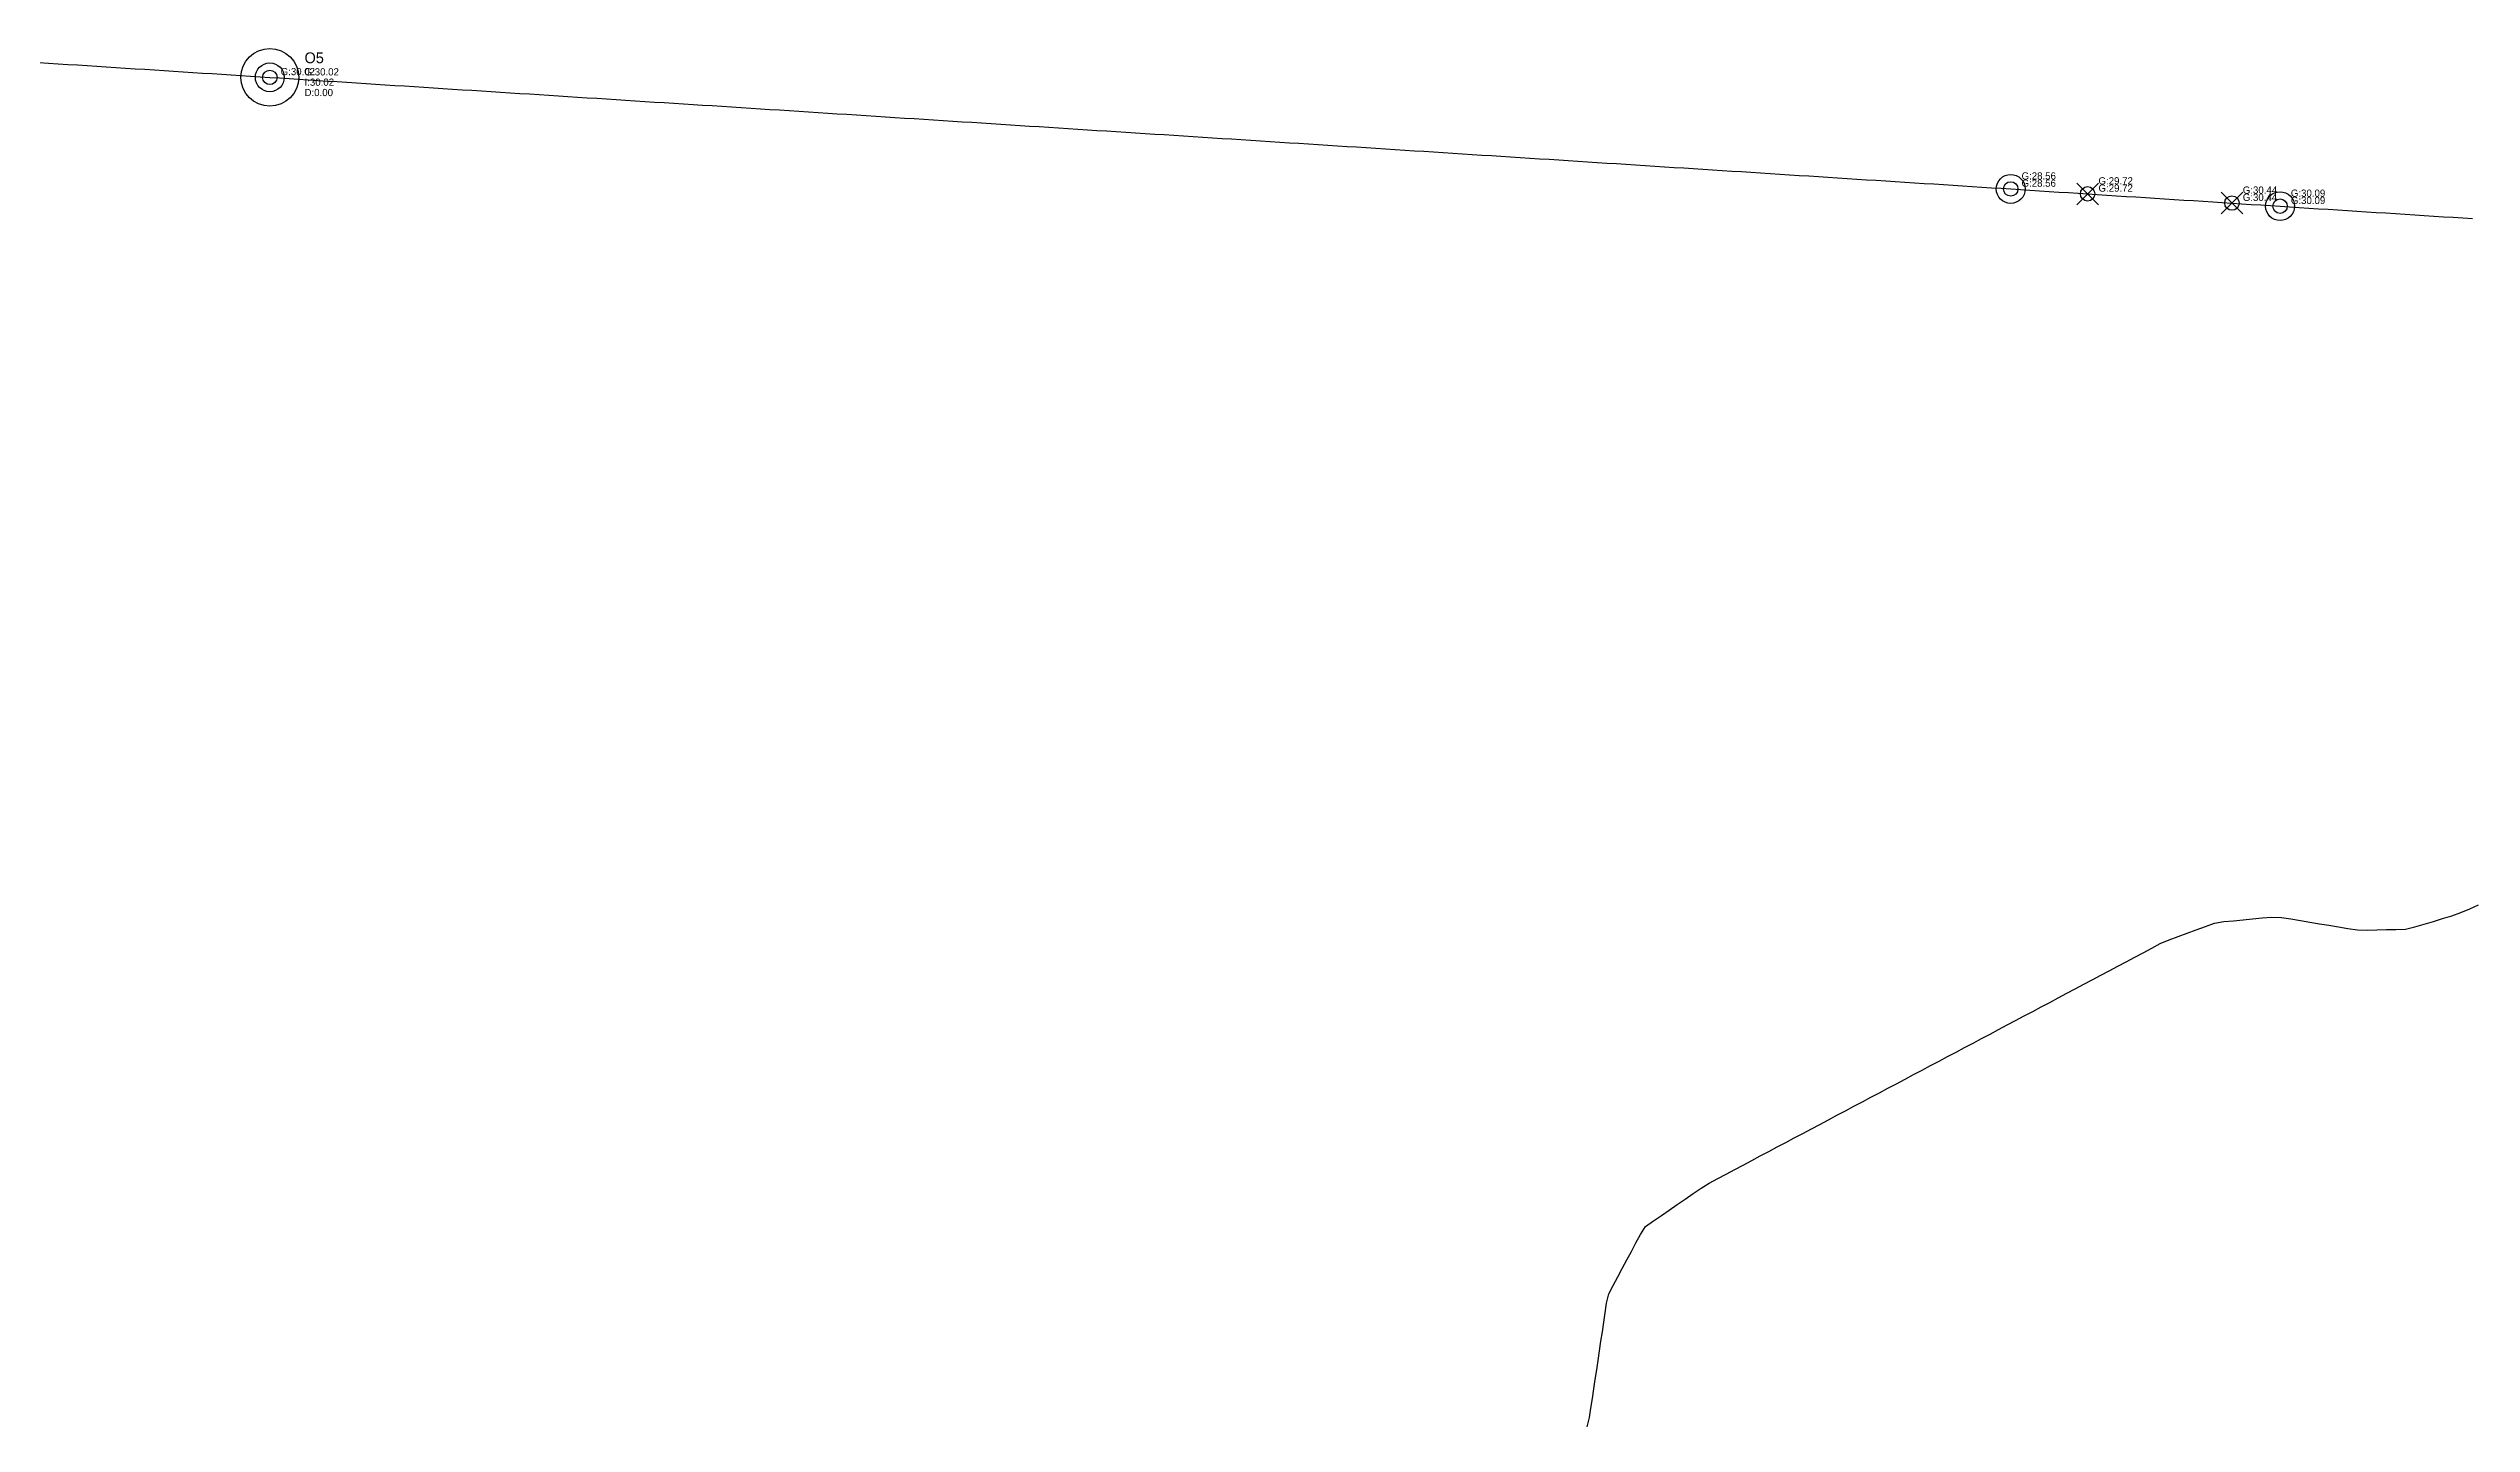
# Model space of a CAD drawing. Header units: metres. Extents: x 607160 to 610559, y 2613470 to 2618337.
# Drawn here: x 609402 to 609905, y 2615907 to 2616192 of the extents above; entities that cross this region are included whole.
import ezdxf

# ---------------------------------------------------------------- set-up
doc = ezdxf.new("R2010")
doc.units = ezdxf.units.M
for name, color, linetype in [('SW-DRAIN-LABELS', 3, 'Continuous'), ('SW-DRAIN-ORPHAN', 8, 'Continuous'), ('SW-INLETS', 3, 'Continuous'), ('SW-JUNCTIONS', 7, 'Continuous'), ('SW-OUTLETS', 2, 'Continuous'), ('SW-RIDGES', 6, 'Continuous')]:
    doc.layers.add(name, color=color, linetype=linetype)

msp = doc.modelspace()

# ---------------------------------------------------------------- linework, layer by layer
at = {"layer": 'SW-DRAIN-ORPHAN'}
for points in [[(609400.16, 2616189.16), (609402.16, 2616189.03), (609404.16, 2616188.9), (609406.15, 2616188.77), (609408.15, 2616188.65), (609410.14, 2616188.52), (609412.14, 2616188.39), (609414.14, 2616188.26), (609416.13, 2616188.13), (609418.13, 2616188.01), (609420.12, 2616187.88), (609422.12, 2616187.75), (609424.12, 2616187.62), (609426.11, 2616187.49), (609428.11, 2616187.37), (609430.1, 2616187.24), (609432.1, 2616187.11), (609434.1, 2616186.98), (609436.09, 2616186.85), (609438.09, 2616186.72), (609440.08, 2616186.6), (609442.08, 2616186.47), (609444.07, 2616186.34), (609446.07, 2616186.21), (609448.07, 2616186.08)], [(609448.07, 2616186.08), (609450.06, 2616185.96), (609452.06, 2616185.83), (609454.05, 2616185.7), (609456.05, 2616185.57), (609458.05, 2616185.44), (609460.04, 2616185.32), (609462.04, 2616185.19), (609464.03, 2616185.06), (609466.03, 2616184.93), (609468.03, 2616184.8), (609470.02, 2616184.68), (609472.02, 2616184.55), (609474.01, 2616184.42), (609476.01, 2616184.29), (609478, 2616184.16), (609480, 2616184.04), (609482, 2616183.91), (609483.99, 2616183.78), (609485.99, 2616183.65), (609487.98, 2616183.52), (609489.98, 2616183.4), (609491.98, 2616183.27), (609493.97, 2616183.14), (609495.97, 2616183.01), (609497.96, 2616182.88), (609499.96, 2616182.76), (609501.96, 2616182.63), (609503.95, 2616182.5), (609505.95, 2616182.37), (609507.94, 2616182.24), (609509.94, 2616182.12), (609511.94, 2616181.99), (609513.93, 2616181.86), (609515.93, 2616181.73), (609517.92, 2616181.6), (609519.92, 2616181.48), (609521.91, 2616181.35), (609523.91, 2616181.22), (609525.91, 2616181.09), (609527.9, 2616180.96), (609529.9, 2616180.84), (609531.89, 2616180.71), (609533.89, 2616180.58), (609535.89, 2616180.45), (609537.88, 2616180.32), (609539.88, 2616180.2), (609541.87, 2616180.07), (609543.87, 2616179.94), (609545.87, 2616179.81), (609547.86, 2616179.68), (609549.86, 2616179.56), (609551.85, 2616179.43), (609553.85, 2616179.3), (609555.84, 2616179.17), (609557.84, 2616179.04), (609559.84, 2616178.91), (609561.83, 2616178.79), (609563.83, 2616178.66), (609565.82, 2616178.53), (609567.82, 2616178.4), (609569.82, 2616178.27), (609571.81, 2616178.15), (609573.81, 2616178.02), (609575.8, 2616177.89), (609577.8, 2616177.76), (609579.8, 2616177.63), (609581.79, 2616177.51), (609583.79, 2616177.38), (609585.78, 2616177.25), (609587.78, 2616177.12), (609589.78, 2616176.99), (609591.77, 2616176.87), (609593.77, 2616176.74), (609595.76, 2616176.61), (609597.76, 2616176.48), (609599.75, 2616176.35), (609601.75, 2616176.23), (609603.75, 2616176.1), (609605.74, 2616175.97), (609607.74, 2616175.84), (609609.73, 2616175.71), (609611.73, 2616175.59), (609613.73, 2616175.46), (609615.72, 2616175.33), (609617.72, 2616175.2), (609619.71, 2616175.07), (609621.71, 2616174.95), (609623.71, 2616174.82), (609625.7, 2616174.69), (609627.7, 2616174.56), (609629.69, 2616174.43), (609631.69, 2616174.31), (609633.68, 2616174.18), (609635.68, 2616174.05), (609637.68, 2616173.92), (609639.67, 2616173.79), (609641.67, 2616173.67), (609643.66, 2616173.54), (609645.66, 2616173.41), (609647.66, 2616173.28), (609649.65, 2616173.15), (609651.65, 2616173.03), (609653.64, 2616172.9), (609655.64, 2616172.77), (609657.64, 2616172.64), (609659.63, 2616172.51), (609661.63, 2616172.39), (609663.62, 2616172.26), (609665.62, 2616172.13), (609667.62, 2616172), (609669.61, 2616171.87), (609671.61, 2616171.75), (609673.6, 2616171.62), (609675.6, 2616171.49), (609677.59, 2616171.36), (609679.59, 2616171.23), (609681.59, 2616171.11), (609683.58, 2616170.98), (609685.58, 2616170.85), (609687.57, 2616170.72), (609689.57, 2616170.59), (609691.57, 2616170.46), (609693.56, 2616170.34), (609695.56, 2616170.21), (609697.55, 2616170.08), (609699.55, 2616169.95), (609701.55, 2616169.82), (609703.54, 2616169.7), (609705.54, 2616169.57), (609707.53, 2616169.44), (609709.53, 2616169.31), (609711.52, 2616169.18), (609713.52, 2616169.06), (609715.52, 2616168.93), (609717.51, 2616168.8), (609719.51, 2616168.67), (609721.5, 2616168.54), (609723.5, 2616168.42), (609725.5, 2616168.29), (609727.49, 2616168.16), (609729.49, 2616168.03), (609731.48, 2616167.9), (609733.48, 2616167.78), (609735.48, 2616167.65), (609737.47, 2616167.52), (609739.47, 2616167.39), (609741.46, 2616167.26), (609743.46, 2616167.14), (609745.46, 2616167.01), (609747.45, 2616166.88), (609749.45, 2616166.75), (609751.44, 2616166.62), (609753.44, 2616166.5), (609755.43, 2616166.37), (609757.43, 2616166.24), (609759.43, 2616166.11), (609761.42, 2616165.98), (609763.42, 2616165.86), (609765.41, 2616165.73), (609767.41, 2616165.6), (609769.41, 2616165.47), (609771.4, 2616165.34), (609773.4, 2616165.22), (609775.39, 2616165.09), (609777.39, 2616164.96), (609779.39, 2616164.83), (609781.38, 2616164.7), (609783.38, 2616164.58), (609785.37, 2616164.45), (609787.37, 2616164.32), (609789.36, 2616164.19), (609791.36, 2616164.06), (609793.36, 2616163.94), (609795.35, 2616163.81), (609797.35, 2616163.68), (609799.34, 2616163.55), (609801.34, 2616163.42), (609803.34, 2616163.3), (609805.33, 2616163.17), (609807.33, 2616163.04), (609809.32, 2616162.91)], [(609809.32, 2616162.91), (609811.32, 2616162.78), (609813.32, 2616162.66), (609815.31, 2616162.53), (609817.31, 2616162.4), (609819.3, 2616162.27), (609821.3, 2616162.14), (609823.3, 2616162.01), (609825.29, 2616161.89)], [(609825.29, 2616161.89), (609827.29, 2616161.76), (609829.28, 2616161.63), (609831.28, 2616161.5), (609833.27, 2616161.37), (609835.27, 2616161.25), (609837.27, 2616161.12), (609839.26, 2616160.99), (609841.26, 2616160.86), (609843.25, 2616160.73), (609845.25, 2616160.61), (609847.25, 2616160.48), (609849.24, 2616160.35), (609851.24, 2616160.22), (609853.23, 2616160.09), (609855.23, 2616159.97)], [(609855.23, 2616159.97), (609857.23, 2616159.84), (609859.22, 2616159.71), (609861.22, 2616159.58), (609863.21, 2616159.45), (609865.21, 2616159.33)], [(609865.21, 2616159.33), (609867.2, 2616159.2), (609869.2, 2616159.07), (609871.2, 2616158.94), (609873.19, 2616158.81), (609875.19, 2616158.69), (609877.18, 2616158.56), (609879.18, 2616158.43), (609881.18, 2616158.3), (609883.17, 2616158.17), (609885.17, 2616158.05), (609887.16, 2616157.92), (609889.16, 2616157.79), (609891.16, 2616157.66), (609893.15, 2616157.53), (609895.15, 2616157.41), (609897.14, 2616157.28), (609899.14, 2616157.15), (609901.14, 2616157.02), (609903.13, 2616156.89), (609905.13, 2616156.77)], [(609721.46, 2615905.85), (609721.93, 2615907.79), (609722.22, 2615909.77), (609722.52, 2615911.75), (609722.82, 2615913.73), (609723.11, 2615915.7), (609723.41, 2615917.68), (609723.7, 2615919.66), (609724, 2615921.64), (609724.29, 2615923.62), (609724.59, 2615925.59), (609724.88, 2615927.57), (609725.18, 2615929.55), (609725.47, 2615931.53), (609725.9, 2615933.46), (609726.84, 2615935.23), (609727.78, 2615936.99), (609728.72, 2615938.76), (609729.66, 2615940.53), (609730.6, 2615942.29), (609731.54, 2615944.06), (609732.48, 2615945.82), (609733.53, 2615947.49), (609735.18, 2615948.62), (609736.83, 2615949.75), (609738.47, 2615950.88), (609740.12, 2615952.02), (609741.77, 2615953.15), (609743.42, 2615954.28), (609745.07, 2615955.42), (609746.76, 2615956.47), (609748.53, 2615957.41), (609750.29, 2615958.35), (609752.06, 2615959.29), (609753.83, 2615960.23), (609755.59, 2615961.16), (609757.36, 2615962.1), (609759.13, 2615963.04), (609760.89, 2615963.98), (609762.66, 2615964.92), (609764.42, 2615965.86), (609766.19, 2615966.79), (609767.96, 2615967.73), (609769.72, 2615968.67), (609771.49, 2615969.61), (609773.26, 2615970.55), (609775.02, 2615971.48), (609776.79, 2615972.42), (609778.55, 2615973.36), (609780.32, 2615974.3), (609782.09, 2615975.24), (609783.85, 2615976.18), (609785.62, 2615977.11), (609787.39, 2615978.05), (609789.15, 2615978.99), (609790.92, 2615979.93), (609792.69, 2615980.87), (609794.45, 2615981.81), (609796.22, 2615982.74), (609797.98, 2615983.68), (609799.75, 2615984.62), (609801.52, 2615985.56), (609803.28, 2615986.5), (609805.05, 2615987.43), (609806.82, 2615988.37), (609808.58, 2615989.31), (609810.35, 2615990.25), (609812.11, 2615991.19), (609813.88, 2615992.13), (609815.65, 2615993.06), (609817.41, 2615994), (609819.18, 2615994.94), (609820.95, 2615995.88), (609822.71, 2615996.82), (609824.48, 2615997.75), (609826.24, 2615998.69), (609828.01, 2615999.63), (609829.78, 2616000.57), (609831.54, 2616001.51), (609833.31, 2616002.45), (609835.08, 2616003.38), (609836.84, 2616004.32), (609838.61, 2616005.26), (609840.37, 2616006.2), (609842.2, 2616007), (609844.08, 2616007.68), (609845.96, 2616008.37), (609847.84, 2616009.05), (609849.72, 2616009.74), (609851.6, 2616010.42), (609853.56, 2616010.76), (609855.55, 2616010.95), (609857.54, 2616011.14), (609859.53, 2616011.33), (609861.52, 2616011.52), (609863.51, 2616011.71), (609865.49, 2616011.64), (609867.47, 2616011.32), (609869.44, 2616010.99), (609871.41, 2616010.67), (609873.39, 2616010.34), (609875.36, 2616010.02), (609877.33, 2616009.69), (609879.31, 2616009.37), (609881.28, 2616009.04), (609883.28, 2616009.01), (609885.27, 2616009.06), (609887.27, 2616009.1), (609889.27, 2616009.14), (609891.27, 2616009.19), (609893.2, 2616009.68), (609895.12, 2616010.25), (609897.04, 2616010.82), (609898.95, 2616011.39), (609900.87, 2616011.97), (609902.75, 2616012.63), (609904.58, 2616013.44), (609906.41, 2616014.25)]]:
    msp.add_lwpolyline(points, dxfattribs=at)
at = {"layer": 'SW-INLETS'}
for centre, radius in [((609809.32, 2616162.91), 3), ((609809.32, 2616162.91), 1.5), ((609865.21, 2616159.33), 3), ((609865.21, 2616159.33), 1.5)]:
    msp.add_circle(centre, radius, dxfattribs=at)
at = {"layer": 'SW-JUNCTIONS'}
for centre in [(609448.07, 2616186.08), (609809.32, 2616162.91), (609825.29, 2616161.89), (609855.23, 2616159.97), (609865.21, 2616159.33)]:
    msp.add_circle(centre, 1.5, dxfattribs=at)
at = {"layer": 'SW-OUTLETS'}
for radius in [6, 3]:
    msp.add_circle((609448.07, 2616186.08), radius, dxfattribs=at)
at = {"layer": 'SW-RIDGES', "color": 6}
for p, q in [((609823.04, 2616159.64), (609827.54, 2616164.14)), ((609827.54, 2616159.64), (609823.04, 2616164.14)), ((609852.98, 2616157.72), (609857.48, 2616162.22)), ((609857.48, 2616157.72), (609852.98, 2616162.22))]:
    msp.add_line(p, q, dxfattribs=at)

# ---------------------------------------------------------------- texts
at = {"layer": 'SW-DRAIN-LABELS', "color": 7}
for s, p in [('G:30.02', (609450.32, 2616186.53)), ('G:30.02', (609455.27, 2616186.47)), ('G:28.56', (609811.57, 2616164.86)), ('G:28.56', (609811.57, 2616163.36)), ('G:29.72', (609827.54, 2616163.84)), ('G:29.72', (609827.54, 2616162.34)), ('G:30.44', (609857.48, 2616161.92)), ('G:30.44', (609857.48, 2616160.42)), ('G:30.09', (609867.46, 2616161.28)), ('G:30.09', (609867.46, 2616159.78))]:
    msp.add_text(s, height=1.5, dxfattribs=at).set_placement(p)
at = {"layer": 'SW-DRAIN-LABELS', "color": 6}
msp.add_text('D:0.00', height=1.5, dxfattribs=at).set_placement((609455.27, 2616182.18))
at = {"layer": 'SW-DRAIN-LABELS', "color": 4}
msp.add_text('I:30.02', height=1.5, dxfattribs=at).set_placement((609455.27, 2616184.33))
at = {"layer": 'SW-OUTLETS', "color": 5}
msp.add_text('O5', height=2.25, dxfattribs=at).set_placement((609455.27, 2616189.01))

doc.saveas('drawing.dxf')
